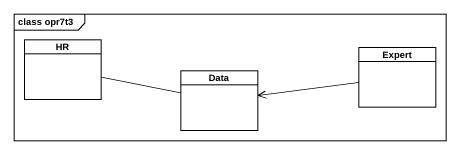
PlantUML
@startuml
mainframe class opr7t3
hide circle
hide empty members
class HR
class Expert
class Data
HR -right- Data
Expert -left-> Data
@enduml
